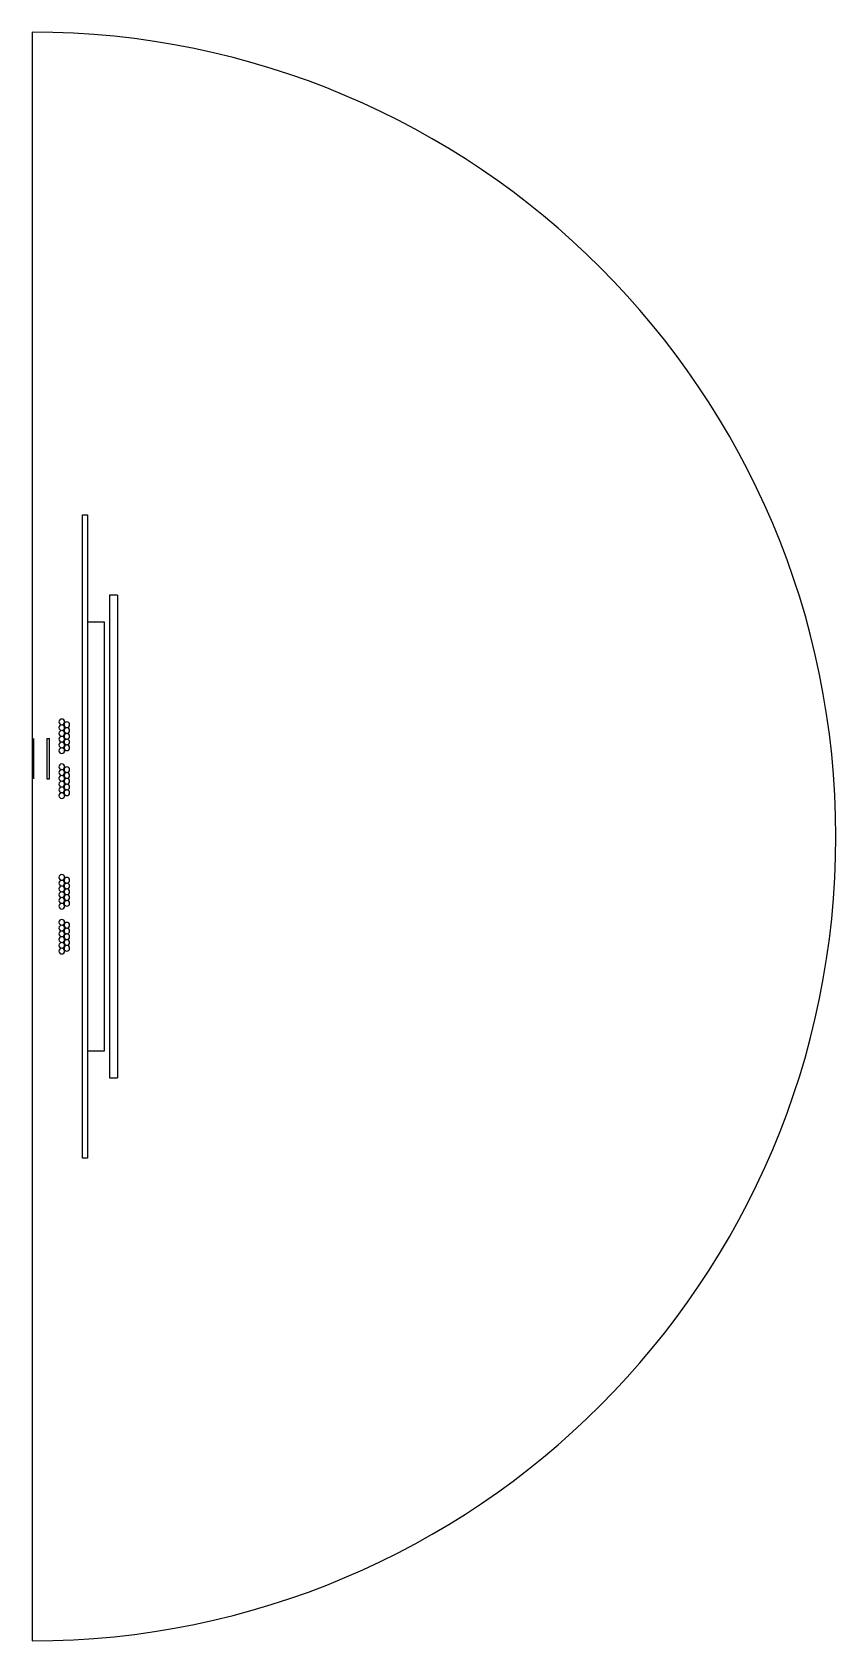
# Model space of a CAD drawing. Extents: x 0 to 300, y -300 to 300.
import ezdxf

# ---------------------------------------------------------------- set-up
doc = ezdxf.new("R2010")
doc.units = 0
doc.layers.add('default', color=7, linetype='CONTINUOUS')

msp = doc.modelspace()

# ---------------------------------------------------------------- linework, layer by layer
at = {"layer": 'default'}
for p, q in [((0, 300), (0, -300)), ((18.8085, 120), (20.6375, 120)), ((18.8085, -120), (18.8085, 120)), ((20.6375, 120), (20.6375, 80)), ((28.918, 90), (28.918, -90)), ((31.918, 90), (28.918, 90)), ((31.918, 90), (31.918, -90)), ((20.6375, 80), (20.6375, -80)), ((26.9575, 80), (20.6375, 80)), ((26.9575, -80), (26.9575, 80)), ((0.01, 60), (0.01, -60)), ((0.5, 36.5), (0.5, 21.5)), ((5.5, 36.5), (6.5, 36.5)), ((5.5, 36.5), (5.5, 21.5)), ((6.5, 21.5), (6.5, 36.5)), ((5.5, 21.5), (6.5, 21.5)), ((20.6375, -80), (20.6375, -120)), ((20.6375, -80), (26.9575, -80)), ((28.918, -90), (31.918, -90)), ((20.6375, -120), (18.8085, -120))]:
    msp.add_line(p, q, dxfattribs=at)
for centre, radius, start, end in [((0, 0), 300, 270, 90), ((11.05, 42.75), 1.05, 0, 180), ((11.05, 42.75), 1.05, 180, 0), ((12.95, 41.68), 1.05, 0, 180), ((11.05, 40.6), 1.05, 0, 180), ((11.05, 40.6), 1.05, 180, 0), ((11.05, 38.45), 1.05, 0, 180), ((11.05, 38.45), 1.05, 180, 0), ((11.05, 36.3), 1.05, 0, 180), ((11.05, 36.3), 1.05, 180, 0), ((12.95, 41.68), 1.05, 180, 0), ((12.95, 39.53), 1.05, 0, 180), ((12.95, 39.53), 1.05, 180, 0), ((12.95, 37.38), 1.05, 0, 180), ((12.95, 37.38), 1.05, 180, 0), ((12.95, 35.23), 1.05, 0, 180), ((11.05, 34.15), 1.05, 0, 180), ((11.05, 34.15), 1.05, 180, 0), ((11.05, 32), 1.05, 0, 180), ((11.05, 32), 1.05, 180, 0), ((12.95, 35.23), 1.05, 180, 0), ((12.95, 33.08), 1.05, 0, 180), ((12.95, 33.08), 1.05, 180, 0), ((11.05, 26), 1.05, 0, 180), ((11.05, 26), 1.05, 180, 0), ((11.05, 23.85), 1.05, 0, 180), ((12.95, 24.92), 1.05, 0, 180), ((12.95, 24.92), 1.05, 180, 0), ((11.05, 23.85), 1.05, 180, 0), ((11.05, 21.7), 1.05, 0, 180), ((11.05, 21.7), 1.05, 180, 0), ((11.05, 19.55), 1.05, 0, 180), ((11.05, 19.55), 1.05, 180, 0), ((11.05, 17.4), 1.05, 0, 180), ((12.95, 22.77), 1.05, 0, 180), ((12.95, 22.77), 1.05, 180, 0), ((12.95, 20.62), 1.05, 0, 180), ((12.95, 20.62), 1.05, 180, 0), ((12.95, 18.47), 1.05, 0, 180), ((12.95, 18.47), 1.05, 180, 0), ((11.05, 17.4), 1.05, 180, 0), ((11.05, 15.25), 1.05, 0, 180), ((11.05, 15.25), 1.05, 180, 0), ((12.95, 16.32), 1.05, 0, 180), ((12.95, 16.32), 1.05, 180, 0), ((11.05, -15.25), 1.05, 0, 180), ((11.05, -15.25), 1.05, 180, 0), ((11.05, -17.4), 1.05, 0, 180), ((11.05, -17.4), 1.05, 180, 0), ((12.95, -16.32), 1.05, 0, 180), ((12.95, -16.32), 1.05, 180, 0), ((12.95, -18.47), 1.05, 0, 180), ((11.05, -19.55), 1.05, 0, 180), ((11.05, -19.55), 1.05, 180, 0), ((11.05, -21.7), 1.05, 0, 180), ((11.05, -21.7), 1.05, 180, 0), ((11.05, -23.85), 1.05, 0, 180), ((11.05, -23.85), 1.05, 180, 0), ((12.95, -18.47), 1.05, 180, 0), ((12.95, -20.62), 1.05, 0, 180), ((12.95, -20.62), 1.05, 180, 0), ((12.95, -22.77), 1.05, 0, 180), ((12.95, -22.77), 1.05, 180, 0), ((12.95, -24.92), 1.05, 0, 180), ((11.05, -26), 1.05, 0, 180), ((11.05, -26), 1.05, 180, 0), ((12.95, -24.92), 1.05, 180, 0), ((11.05, -32), 1.05, 0, 180), ((11.05, -32), 1.05, 180, 0), ((11.05, -34.15), 1.05, 0, 180), ((11.05, -34.15), 1.05, 180, 0), ((11.05, -36.3), 1.05, 0, 180), ((12.95, -33.08), 1.05, 0, 180), ((12.95, -33.08), 1.05, 180, 0), ((12.95, -35.23), 1.05, 0, 180), ((12.95, -35.23), 1.05, 180, 0), ((11.05, -36.3), 1.05, 180, 0), ((11.05, -38.45), 1.05, 0, 180), ((11.05, -38.45), 1.05, 180, 0), ((11.05, -40.6), 1.05, 0, 180), ((11.05, -40.6), 1.05, 180, 0), ((11.05, -42.75), 1.05, 0, 180), ((12.95, -37.38), 1.05, 0, 180), ((12.95, -37.38), 1.05, 180, 0), ((12.95, -39.53), 1.05, 0, 180), ((12.95, -39.53), 1.05, 180, 0), ((12.95, -41.68), 1.05, 0, 180), ((12.95, -41.68), 1.05, 180, 0), ((11.05, -42.75), 1.05, 180, 0)]:
    msp.add_arc(centre, radius, start, end, dxfattribs=at)

doc.saveas('drawing.dxf')
